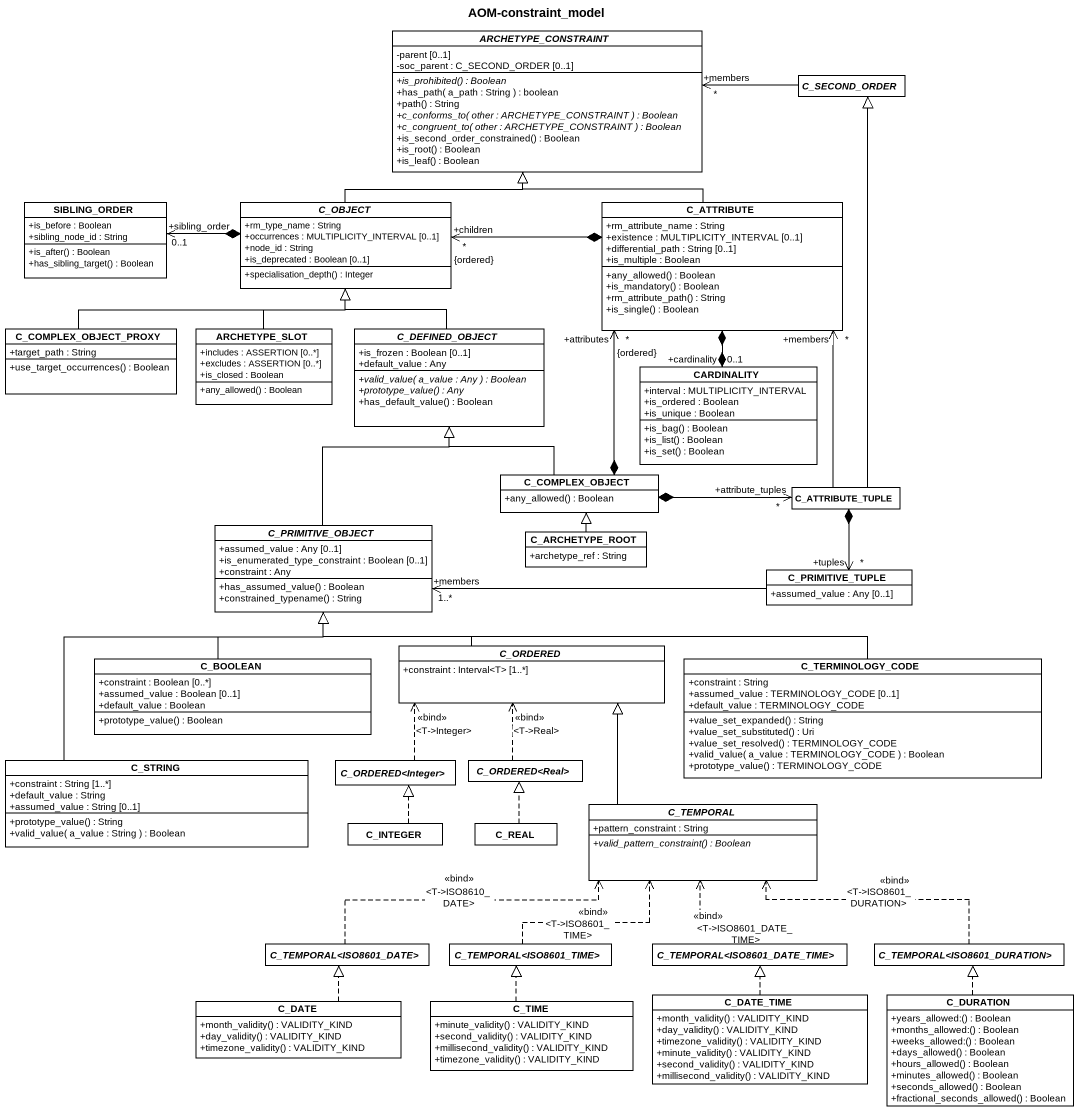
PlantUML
@startuml
title AOM-constraint_model
hide circle
hide empty members
skinparam classAttributeIconSize 0
abstract class ARCHETYPE_CONSTRAINT {
  -parent [0..1]
  -soc_parent : C_SECOND_ORDER [0..1]
  {abstract} +is_prohibited() : Boolean
  +has_path( a_path : String ) : boolean
  +path() : String
  {abstract} +c_conforms_to( other : ARCHETYPE_CONSTRAINT ) : Boolean
  {abstract} +c_congruent_to( other : ARCHETYPE_CONSTRAINT ) : Boolean
  +is_second_order_constrained() : Boolean
  +is_root() : Boolean
  +is_leaf() : Boolean
}
abstract class C_SECOND_ORDER
class SIBLING_ORDER {
  +is_before : Boolean
  +sibling_node_id : String
  +is_after() : Boolean
  +has_sibling_target() : Boolean
}
abstract class C_OBJECT {
  +rm_type_name : String
  +occurrences : MULTIPLICITY_INTERVAL [0..1]
  +node_id : String
  +is_deprecated : Boolean [0..1]
  +specialisation_depth() : Integer
}
class C_ATTRIBUTE {
  +rm_attribute_name : String
  +existence : MULTIPLICITY_INTERVAL [0..1]
  +differential_path : String [0..1]
  +is_multiple : Boolean
  +any_allowed() : Boolean
  +is_mandatory() : Boolean
  +rm_attribute_path() : String
  +is_single() : Boolean
}
class C_COMPLEX_OBJECT_PROXY {
  +target_path : String
  +use_target_occurrences() : Boolean
}
class ARCHETYPE_SLOT {
  +includes : ASSERTION [0..*]
  +excludes : ASSERTION [0..*]
  +is_closed : Boolean
  +any_allowed() : Boolean
}
abstract class C_DEFINED_OBJECT {
  +is_frozen : Boolean [0..1]
  +default_value : Any
  {abstract} +valid_value( a_value : Any ) : Boolean
  {abstract} +prototype_value() : Any
  +has_default_value() : Boolean
}
class CARDINALITY {
  +interval : MULTIPLICITY_INTERVAL
  +is_ordered : Boolean
  +is_unique : Boolean
  +is_bag() : Boolean
  +is_list() : Boolean
  +is_set() : Boolean
}
class C_COMPLEX_OBJECT {
  +any_allowed() : Boolean
}
abstract class C_PRIMITIVE_OBJECT {
  +assumed_value : Any [0..1]
  +is_enumerated_type_constraint : Boolean [0..1]
  +constraint : Any
  +has_assumed_value() : Boolean
  +constrained_typename() : String
}
class C_ATTRIBUTE_TUPLE
class C_ARCHETYPE_ROOT {
  +archetype_ref : String
}
class C_PRIMITIVE_TUPLE {
  +assumed_value : Any [0..1]
}
abstract class C_ORDERED {
  +constraint : Interval<T> [1..*]
}
class C_BOOLEAN {
  +constraint : Boolean [0..*]
  +assumed_value : Boolean [0..1]
  +default_value : Boolean
  +prototype_value() : Boolean
}
class C_TERMINOLOGY_CODE {
  +constraint : String
  +assumed_value : TERMINOLOGY_CODE [0..1]
  +default_value : TERMINOLOGY_CODE
  +value_set_expanded() : String
  +value_set_substituted() : Uri
  +value_set_resolved() : TERMINOLOGY_CODE
  +valid_value( a_value : TERMINOLOGY_CODE ) : Boolean
  +prototype_value() : TERMINOLOGY_CODE
}
class C_STRING {
  +constraint : String [1..*]
  +default_value : String
  +assumed_value : String [0..1]
  +prototype_value() : String
  +valid_value( a_value : String ) : Boolean
}
abstract class "C_ORDERED<Integer>" as C_ORDERED_Integer
abstract class "C_ORDERED<Real>" as C_ORDERED_Real
abstract class C_TEMPORAL {
  +pattern_constraint : String
  {abstract} +valid_pattern_constraint() : Boolean
}
class C_INTEGER
class C_REAL
abstract class "C_TEMPORAL<ISO8601_DATE>" as C_TEMPORAL_ISO8601_DATE
abstract class "C_TEMPORAL<ISO8601_TIME>" as C_TEMPORAL_ISO8601_TIME
abstract class "C_TEMPORAL<ISO8601_DATE_TIME>" as C_TEMPORAL_ISO8601_DATE_TIME
abstract class "C_TEMPORAL<ISO8601_DURATION>" as C_TEMPORAL_ISO8601_DURATION
class C_DATE {
  +month_validity() : VALIDITY_KIND
  +day_validity() : VALIDITY_KIND
  +timezone_validity() : VALIDITY_KIND
}
class C_TIME {
  +minute_validity() : VALIDITY_KIND
  +second_validity() : VALIDITY_KIND
  +millisecond_validity() : VALIDITY_KIND
  +timezone_validity() : VALIDITY_KIND
}
class C_DATE_TIME {
  +month_validity() : VALIDITY_KIND
  +day_validity() : VALIDITY_KIND
  +timezone_validity() : VALIDITY_KIND
  +minute_validity() : VALIDITY_KIND
  +second_validity() : VALIDITY_KIND
  +millisecond_validity() : VALIDITY_KIND
}
class C_DURATION {
  +years_allowed:() : Boolean
  +months_allowed:() : Boolean
  +weeks_allowed:() : Boolean
  +days_allowed() : Boolean
  +hours_allowed() : Boolean
  +minutes_allowed() : Boolean
  +seconds_allowed() : Boolean
  +fractional_seconds_allowed() : Boolean
}
C_SECOND_ORDER -left-> "+members\n*" ARCHETYPE_CONSTRAINT
C_OBJECT -up-|> ARCHETYPE_CONSTRAINT
C_OBJECT *-left-> "+sibling_order\n0..1" SIBLING_ORDER
C_ATTRIBUTE -up-|> ARCHETYPE_CONSTRAINT
C_ATTRIBUTE *-left-> "+children\n*\n{ordered}" C_OBJECT
C_ATTRIBUTE *--* "0..1\n+cardinality" CARDINALITY
C_COMPLEX_OBJECT_PROXY -right-|> C_OBJECT
ARCHETYPE_SLOT -up-|> C_OBJECT
C_DEFINED_OBJECT -up-|> C_OBJECT
C_COMPLEX_OBJECT *-up-> "+attributes\n*\n{ordered}" C_ATTRIBUTE
C_COMPLEX_OBJECT -up-|> C_DEFINED_OBJECT
C_COMPLEX_OBJECT *-right-> "+attribute_tuples\n*" C_ATTRIBUTE_TUPLE
C_PRIMITIVE_OBJECT -up-|> C_DEFINED_OBJECT
C_ATTRIBUTE_TUPLE -up-|> C_SECOND_ORDER
C_ATTRIBUTE_TUPLE -up-> "+members\n*" C_ATTRIBUTE
C_ATTRIBUTE_TUPLE *--> "+tuples\n*" C_PRIMITIVE_TUPLE
C_ARCHETYPE_ROOT -up-|> C_COMPLEX_OBJECT
C_PRIMITIVE_TUPLE -left-> "+members\n1..*" C_PRIMITIVE_OBJECT
C_ORDERED -left-|> C_PRIMITIVE_OBJECT
C_BOOLEAN -up-|> C_PRIMITIVE_OBJECT
C_TERMINOLOGY_CODE -left-|> C_PRIMITIVE_OBJECT
C_STRING -up-|> C_PRIMITIVE_OBJECT
C_ORDERED_Integer .up.> C_ORDERED : <<bind>>\n<T->Integer>
C_ORDERED_Real .up.> C_ORDERED : <<bind>>\n<T->Real>
C_TEMPORAL -up-|> C_ORDERED
C_INTEGER .up.|> C_ORDERED_Integer
C_REAL .up.|> C_ORDERED_Real
C_TEMPORAL_ISO8601_DATE .right.> C_TEMPORAL : <<bind>>\n<T->ISO8610_DATE>
C_TEMPORAL_ISO8601_TIME .up.> C_TEMPORAL : <<bind>>\n<T->ISO8601_TIME>
C_TEMPORAL_ISO8601_DATE_TIME .up.> C_TEMPORAL : <<bind>>\n<T->ISO8601_DATE_TIME>
C_TEMPORAL_ISO8601_DURATION .left.> C_TEMPORAL : <<bind>>\n<T->ISO8601_DURATION>
C_DATE .up.|> C_TEMPORAL_ISO8601_DATE
C_TIME .up.|> C_TEMPORAL_ISO8601_TIME
C_DATE_TIME .up.|> C_TEMPORAL_ISO8601_DATE_TIME
C_DURATION .up.|> C_TEMPORAL_ISO8601_DURATION
@enduml
